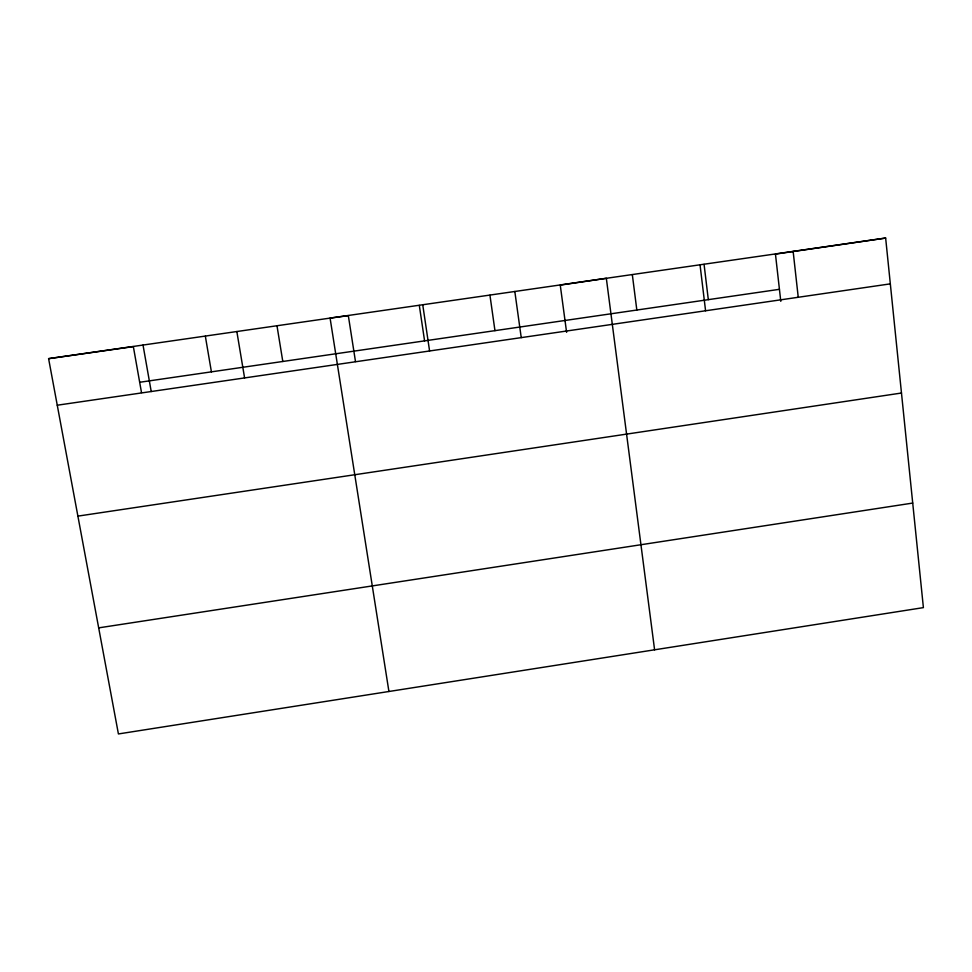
<?xml version="1.0" encoding="UTF-8"?>
<svg xmlns="http://www.w3.org/2000/svg" width="972" height="972" viewBox="0 0 972 972"><rect width="100%" height="100%" fill="white"/><g stroke="black" fill="none" stroke-linecap="round" stroke-linejoin="round"><path stroke-width="1.46" d="M98.682 627.863L912.72 503.071M77.894 516.12L901.481 393.028M885.65 238.055L48.6 358.656L118.414 733.945L923.4 607.622L885.65 238.055L775.449 254.093L780.795 301.344M57.263 405.215L890.328 283.86M139.676 382.275L779.435 289.316M48.6 358.656L133.346 346.603L141.499 392.554M143.018 345.06L151.219 391.534M205.347 336.239L211.41 371.851M236.84 331.537L244.592 377.926M277.008 325.912L282.803 361.475M388.922 691.493L330.079 318.099L348.328 315.633L355.485 361.572M422.735 304.746L429.588 350.977M419.309 305.402L424.582 340.868M489.949 295.233L494.955 330.65M514.82 291.491L521.235 337.624M566.603 332.339L560.249 285.1L606.334 278.296L654.593 649.806M632.335 274.712L636.83 310.032M704.068 264.372L708.309 299.643M700.034 264.797L705.575 310.773M793.14 251.384L798.243 297.274"/></g></svg>
